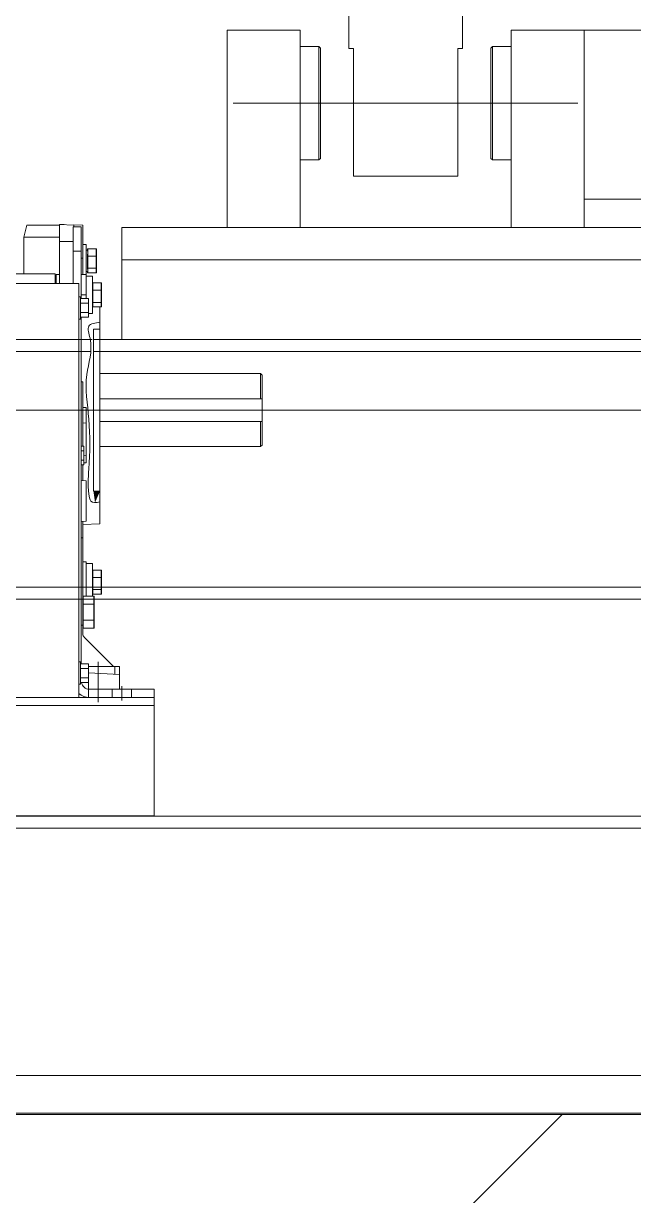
# Model space of a CAD drawing. Header units: millimetres. Extents: x 51154 to 151340, y -24069 to 30962.
# Drawn here: x 107085 to 107461, y -3900 to -3178 of the extents above; entities that cross this region are included whole.
import ezdxf

# ---------------------------------------------------------------- set-up
doc = ezdxf.new("R2010")
doc.units = ezdxf.units.MM
doc.linetypes.add('IMPORT-CENTER _5_', pattern=[10160, 6350, -1270, 1270, -1270])
for name, color, linetype, lineweight, true_color in [('_____KCI_M_1_Centerlines-1', 9, 'IMPORT-CENTER _5_', 9, 0x808080), ('Ломаная-1-1', 9, 'Continuous', 9, 0x808080), ('Ломаная-1-4', 9, 'IMPORT-CENTER _5_', 9, 0x808080), ('Партер_ТХ_для_Разрез_dwg _2_-1', 9, 'Continuous', 9, 0x808080)]:
    doc.layers.add(name, color=color, linetype=linetype, lineweight=lineweight, true_color=true_color)
for name, color, linetype, lineweight in [('Стены', 7, 'Continuous', 9), ('Структура _1_', 7, 'Continuous', 18), ('Штриховка разреза-2', 7, 'Continuous', 9)]:
    doc.layers.add(name, color=color, linetype=linetype, lineweight=lineweight)

# ---------------------------------------------------------------- blocks, each defined once
blk = doc.blocks.new('Партер_ТХ_для_Разрез_dwg_A$C1291ba09-8380813-Разрез 1-1')
at = {"layer": 'Ломаная-1-1'}
for p, q in [((107127.55, -3372.49), (106962.06, -3372.49)), ((108281.31, -3372.49), (107128.31, -3372.49)), ((106962.89, -3379.89), (107126.73, -3379.89)), ((107128.31, -3379.89), (108281.31, -3379.89)), ((106842.77, -3532.49), (108621.4, -3532.49)), ((106842.77, -3666.13), (108621.4, -3666.13)), ((106960.21, -3826.03), (108442.4, -3826.03)), ((106704.81, -3849.18), (108704.81, -3849.18))]:
    blk.add_line(p, q, dxfattribs=at)
at = {"layer": 'Ломаная-1-1', "flags": 128}
blk.add_lwpolyline([(107145.72, -3323.39), (107514.31, -3323.39), (107514.31, -3372.5), (107145.72, -3372.5)], close=True, dxfattribs=at)
blk.add_lwpolyline([(106842.77, -3673.53), (108621.4, -3673.53), (108621.4, -3525.09), (106842.77, -3525.09)], dxfattribs=at)
blk = doc.blocks.new('Партер_ТХ_для_Разрез_dwg_A$C23c36a71-8380816-Разрез 1-1')
at = {"layer": 'Ломаная-1-4'}
blk.add_hatch(color=256, dxfattribs=at).paths.add_polyline_path([(107129.28, -3473), (107132.31, -3466.03), (107128.31, -3466.03)], flags=0)
at = {"layer": '_____KCI_M_1_Centerlines-1'}
blk.add_line((107730.92, -3416.03), (106970.31, -3416.03), dxfattribs=at)
at = {"layer": 'Ломаная-1-1'}
for p, q in [((107107.31, -3301.56), (107116.31, -3302.03)), ((107107.31, -3312.03), (107115.81, -3312.03)), ((107115.81, -3318.03), (107115.81, -3338.03)), ((107124.61, -3317.53), (107123.81, -3317.53)), ((107120.81, -3322.43), (107121.81, -3322.43)), ((107105.31, -3335.53), (107104.81, -3335.03)), ((107123.81, -3330.53), (107124.61, -3330.53)), ((107123.81, -3332.53), (107123.81, -3345.03)), ((107133.31, -3342.24), (107133.31, -3349.46)), ((107125.31, -3350.14), (107125.31, -3355.92)), ((107133.11, -3352.47), (107128.01, -3352.47)), ((107232.31, -3423.03), (107232.31, -3409.03)), ((107122.31, -3441.14), (107120.81, -3441.14)), ((107122.31, -3444.11), (107123.81, -3444.03)), ((107122.31, -3446.92), (107120.81, -3446.92)), ((107121.81, -3449.81), (107121.81, -3459.43)), ((107120.81, -3494.64), (107121.81, -3494.64)), ((107133.11, -3514.59), (107128.01, -3514.59)), ((107120.81, -3532.53), (107121.81, -3532.53)), ((107121.81, -3548.53), (107120.81, -3548.53)), ((107122.68, -3555.98), (107140.74, -3574.03)), ((107131.31, -3571.03), (107131.31, -3596.03)), ((107141.46, -3574.03), (107141.46, -3578.85)), ((107139.81, -3588.03), (107139.81, -3593.03)), ((107145.81, -3586.03), (107145.81, -3595.03)), ((107151.81, -3588.03), (107151.81, -3593.03))]:
    blk.add_line(p, q, dxfattribs=at)
at = {"layer": 'Ломаная-1-1', "flags": 128}
for points in [[(107107.31, -3302.03), (107087.31, -3302.03), (107085.31, -3309.5)], [(107110.31, -3301.72), (107107.31, -3301.56), (107107.31, -3312.03), (107107.31, -3338.03)], [(107120.81, -3347.26), (107120.81, -3318.03), (107115.81, -3318.03), (107115.81, -3303.03), (107120.81, -3303.03), (107120.81, -3318.03)], [(107121.81, -3332.43), (107121.81, -3322.43), (107121.81, -3302.03), (107116.31, -3301.74), (107116.31, -3302.03), (107116.31, -3303.03)], [(107107.31, -3309.5), (107085.31, -3309.5), (107085.31, -3332.03)], [(107121.81, -3313.93), (107123.81, -3314.03), (107123.81, -3332.53), (107121.81, -3332.43), (107120.81, -3332.37)], [(107130.11, -3321.24), (107130.11, -3316.82), (107129.91, -3316.59), (107129.91, -3321.16), (107124.81, -3321.16), (107124.81, -3328.6), (107124.61, -3328.46), (107124.61, -3326.44)], [(107129.91, -3316.59), (107124.81, -3316.59), (107124.61, -3316.82), (107124.61, -3318.06)], [(107124.61, -3320.01), (107124.61, -3321.24), (107124.81, -3321.16), (107124.81, -3316.59)], [(107124.61, -3330.46), (107124.61, -3331.24), (107124.81, -3331.47), (107124.81, -3328.6), (107129.91, -3328.6), (107129.91, -3321.16), (107130.11, -3321.24), (107130.11, -3328.46), (107130.11, -3331.24), (107129.91, -3331.47)], [(107124.61, -3329.24), (107124.61, -3328.46), (107124.61, -3324.03), (107124.61, -3321.24), (107124.61, -3323.26)], [(107130.11, -3328.46), (107129.91, -3328.6), (107129.91, -3331.47), (107124.81, -3331.47)], [(107104.81, -3338.03), (107104.81, -3332.03), (107044.81, -3332.03), (106984.81, -3332.03), (106984.81, -3338.03)], [(107107.31, -3332.43), (107105.31, -3332.53), (107105.31, -3338.03)], [(107125.31, -3356.53), (107127.81, -3356.53), (107127.81, -3336.89), (107127.81, -3333.53), (107123.81, -3333.53)], [(107133.11, -3337.59), (107128.01, -3337.59), (107127.81, -3337.82)], [(107127.81, -3352.24), (107128.01, -3352.47), (107128.01, -3349.6), (107133.11, -3349.6), (107133.11, -3352.47), (107133.31, -3352.24), (107133.31, -3349.46), (107133.11, -3349.6), (107133.11, -3342.16), (107133.31, -3342.24), (107133.31, -3337.82), (107133.11, -3337.59), (107133.11, -3342.16), (107128.01, -3342.16), (107128.01, -3337.59)], [(107127.81, -3342.24), (107128.01, -3342.16), (107128.01, -3349.6), (107127.81, -3349.46)], [(107119.31, -3346.13), (107120.31, -3346.13), (107120.31, -3347.06), (107120.31, -3359.93), (107119.31, -3359.93)], [(107120.31, -3347.26), (107125.31, -3347.26), (107125.31, -3350.14), (107120.31, -3350.14)], [(107120.81, -3345.03), (107123.81, -3345.03), (107123.81, -3347.26)], [(107120.31, -3358.81), (107125.31, -3358.81), (107125.31, -3355.92), (107120.31, -3355.92)], [(107121.81, -3486.58), (107132.31, -3486.03), (107132.31, -3416.03), (107132.31, -3352.47)], [(107120.81, -3553.03), (107120.81, -3572.26), (107120.81, -3358.81), (107120.81, -3378.03)], [(107132.31, -3366.03), (107128.31, -3366.03), (107128.31, -3466.03), (107132.31, -3466.03)], [(107132.31, -3393.53), (107231.31, -3393.53), (107231.31, -3409.03)], [(107231.31, -3393.53), (107232.31, -3394.53), (107232.31, -3409.03), (107132.31, -3409.03)], [(107120.81, -3398.53), (107121.81, -3398.53), (107121.81, -3438.26)], [(107121.81, -3414.47), (107123.81, -3414.47), (107123.81, -3424.03)], [(107231.31, -3438.53), (107232.31, -3437.53), (107232.31, -3423.03), (107132.31, -3423.03)], [(107132.31, -3438.53), (107231.31, -3438.53), (107231.31, -3423.03)], [(107121.81, -3423.93), (107123.81, -3424.03), (107123.81, -3444.03), (107123.81, -3448.48), (107122.31, -3448.51)], [(107120.81, -3449.81), (107122.31, -3449.81), (107122.31, -3446.92), (107122.31, -3441.14), (107122.31, -3438.26), (107120.81, -3438.26)], [(107120.81, -3459.37), (107123.81, -3459.53), (107123.81, -3484.53), (107120.81, -3484.69)], [(107121.81, -3484.64), (107121.81, -3494.64), (107121.81, -3553.86)], [(107123.81, -3530.72), (107123.81, -3509.53), (107121.81, -3509.43)], [(107127.81, -3530.72), (107127.81, -3513.89), (107127.81, -3510.53), (107123.81, -3510.53)], [(107127.81, -3514.82), (107128.01, -3514.59), (107128.01, -3519.16), (107133.11, -3519.16), (107133.11, -3514.59), (107133.31, -3514.82), (107133.31, -3519.24), (107133.11, -3519.16), (107133.11, -3526.6), (107133.31, -3526.46)], [(107127.81, -3519.24), (107128.01, -3519.16), (107128.01, -3526.6), (107127.81, -3526.46)], [(107133.31, -3519.24), (107133.31, -3526.46), (107133.31, -3529.24)], [(107128.81, -3535.74), (107128.61, -3535.62), (107128.61, -3530.72), (107122.01, -3530.72), (107121.81, -3530.95), (107121.81, -3535.74), (107121.81, -3545.32), (107121.81, -3550.12)], [(107128.61, -3550.35), (107128.61, -3545.44), (107122.01, -3545.44), (107122.01, -3535.62), (107122.01, -3530.72)], [(107133.11, -3529.47), (107133.11, -3526.6), (107128.01, -3526.6), (107128.01, -3529.47), (107127.81, -3529.24)], [(107133.31, -3529.24), (107133.11, -3529.47), (107128.01, -3529.47)], [(107128.81, -3545.32), (107128.81, -3535.74), (107128.81, -3530.95), (107128.61, -3530.72)], [(107121.81, -3535.74), (107122.01, -3535.62), (107128.61, -3535.62), (107128.61, -3545.44), (107128.81, -3545.32), (107128.81, -3550.12), (107128.61, -3550.35), (107122.01, -3550.35), (107121.81, -3550.12)], [(107122.01, -3550.35), (107122.01, -3545.44), (107121.81, -3545.32)], [(107121.81, -3553.86), (107121.86, -3554.44), (107122.03, -3555), (107122.31, -3555.52), (107122.68, -3555.98)], [(107119.31, -3571.13), (107120.31, -3571.13), (107120.31, -3578.03), (107120.31, -3584.93), (107119.31, -3584.93)], [(107125.31, -3575.14), (107125.31, -3572.26), (107120.31, -3572.26)], [(107125.31, -3580.92), (107125.31, -3575.14), (107120.31, -3575.14)], [(107125.31, -3593.03), (107125.31, -3574.03), (107141.46, -3574.03), (107144.31, -3574.03), (107144.31, -3579)], [(107120.31, -3583.81), (107125.31, -3583.81), (107125.31, -3580.92), (107120.31, -3580.92)], [(107144.31, -3588.03), (107144.31, -3579), (107125.31, -3578)], [(107125.81, -3593.03), (107165.81, -3593.03), (107165.81, -3588.03), (107125.81, -3588.03)], [(107144.31, -3593.03), (107044.81, -3593.03), (106945.31, -3593.03)]]:
    blk.add_lwpolyline(points, dxfattribs=at)
for points in [[(107119.31, -3593.03), (107119.31, -3338.03), (107113.31, -3338.03), (106976.31, -3338.03), (106970.31, -3338.03), (106970.31, -3593.03), (106976.31, -3593.03), (107113.31, -3593.03)], [(106923.81, -3593.03), (107165.81, -3593.03), (107165.81, -3598.03), (106923.81, -3598.03)], [(106923.81, -3598.03), (107165.81, -3598.03), (107165.81, -3666.03), (106923.81, -3666.03)]]:
    blk.add_lwpolyline(points, close=True, dxfattribs=at)
at = {"layer": 'Ломаная-1-1'}
for radius, start in [(5, 188.89943), (10, 229.4584)]:
    blk.add_arc((107125.81, -3583.03), radius, start, 270, dxfattribs=at)
blk.add_open_spline([(107132.31, -3361.81), (107129.36, -3362.23), (107123.38, -3363.1), (107128.97, -3377.89), (107121.7, -3395.27), (107126.51, -3422.73), (107126, -3448.15), (107124.47, -3464.54), (107126.84, -3473.58), (107130.01, -3473.01), (107132.31, -3472.59)], degree=3, knots=[0, 0, 0, 0, 7.286462, 14.792563, 37.28743, 64.701388, 95.323531, 113.255608, 115.382843, 121.007536, 121.007536, 121.007536, 121.007536], dxfattribs=at)
blk = doc.blocks.new('Партер_ТХ_для_Разрез_dwg_A$Cb5b2a088-8380819-Разрез 1-1')
at = {"layer": 'Ломаная-1-1'}
for p, q in [((107426.92, -3226.89), (107214.52, -3226.89)), ((107430.72, -3285.99), (107961.72, -3285.99))]:
    blk.add_line(p, q, dxfattribs=at)
at = {"layer": 'Ломаная-1-1', "flags": 128}
for points in [[(107355.72, -3146.65), (107285.72, -3146.65), (107285.72, -3161.04), (107285.72, -3193.28), (107288.52, -3193.28), (107288.52, -3271.89), (107352.91, -3271.89), (107352.91, -3193.28), (107355.72, -3193.28), (107355.72, -3161.04)], [(107145.72, -3323.39), (107495.72, -3323.39), (107495.72, -3303.39), (107145.72, -3303.39)]]:
    blk.add_lwpolyline(points, close=True, dxfattribs=at)
for points in [[(107255.72, -3303.39), (107255.72, -3205.34), (107255.72, -3181.89), (107210.72, -3181.89), (107210.72, -3303.39)], [(107385.72, -3303.39), (107385.72, -3205.34), (107385.72, -3181.89), (107430.72, -3181.89)], [(107430.72, -3303.39), (107430.72, -3181.89), (107961.72, -3181.89)], [(107255.72, -3191.89), (107267.22, -3191.89), (107267.22, -3261.89), (107255.72, -3261.89)], [(107267.22, -3261.89), (107268.22, -3260.89), (107268.22, -3192.89), (107267.22, -3191.89)], [(107374.22, -3261.89), (107373.22, -3260.89), (107373.22, -3192.89), (107374.22, -3191.89)], [(107385.72, -3191.89), (107374.22, -3191.89), (107374.22, -3261.89), (107385.72, -3261.89)]]:
    blk.add_lwpolyline(points, dxfattribs=at)
blk = doc.blocks.new('Партер_ТХ_для_Разрез_dwg _2_-8380805-Разрез 1-1')
at = {"layer": 'Ломаная-1-1', "flags": 128}
blk.add_lwpolyline([(104334.81, -4257.14), (104484.81, -3849.18), (116784.81, -3849.09), (116784.81, -4099.18)], dxfattribs=at)
for name in ['Партер_ТХ_для_Разрез_dwg_A$C23c36a71-8380816-Разрез 1-1', 'Партер_ТХ_для_Разрез_dwg_A$Cb5b2a088-8380819-Разрез 1-1', 'Партер_ТХ_для_Разрез_dwg_A$C1291ba09-8380813-Разрез 1-1']:
    blk.add_blockref(name, (0, 0))

msp = doc.modelspace()

# ---------------------------------------------------------------- hatches: boundary and pattern name
at = {"layer": 'Штриховка разреза-2'}
h = msp.add_hatch(dxfattribs=at)
h.set_pattern_fill('FP_2', color=256, style=0, pattern_type=2)
h.set_pattern_definition([(45, (99498.54, 6475), (-424.264, 424.264), [600, -100, 20, -100]), (45, (99498.54, 6899), (-424.264, 424.264), [])])
h.paths.add_polyline_path([(109177.18, -4100), (129081.62, -4100), (129081.62, -3850), (104481.62, -3850), (104481.62, -4100), (108795.45, -4100)], flags=0)

# ---------------------------------------------------------------- linework, layer by layer
at = {"layer": 'Стены'}
for p, q in [((106381.62, -3850), (110179.62, -3850)), ((106619.62, -3850), (108699.62, -3850))]:
    msp.add_line(p, q, dxfattribs=at)
at = {"layer": 'Структура _1_'}
msp.add_line((128781.62, -3850), (104481.62, -3850), dxfattribs=at)

# ---------------------------------------------------------------- block references
at = {"layer": 'Партер_ТХ_для_Разрез_dwg _2_-1'}
msp.add_blockref('Партер_ТХ_для_Разрез_dwg _2_-8380805-Разрез 1-1', (0, 0), dxfattribs=at)

doc.saveas('drawing.dxf')
